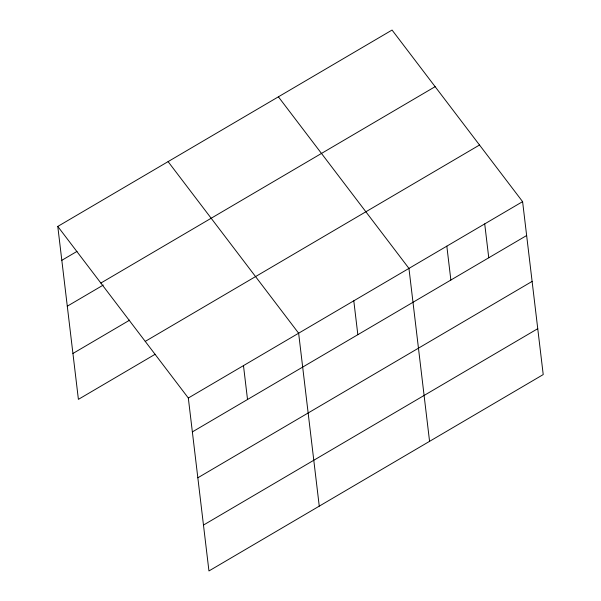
<?xml version="1.0" encoding="UTF-8"?>
<svg xmlns="http://www.w3.org/2000/svg" width="601" height="601" viewBox="0 0 601 601"><rect width="100%" height="100%" fill="white"/><g stroke="black" fill="none" stroke-linecap="round" stroke-linejoin="round"><path stroke-width="0.9" d="M57.779 226.427L392.055 30.05L522.6 201.643L543.221 374.573L208.945 570.95L188.323 398.02L57.779 226.427L78.4 399.357L155.141 354.274M61.82 260.316L77.003 251.391M100.855 283.056L435.132 86.672M67.289 306.194L103.259 285.069M72.931 353.471L129.681 320.13M145.247 341.391L479.523 145.014M188.323 398.02L522.6 201.643M192.365 431.901L526.641 235.524M197.834 477.787L532.11 281.411M203.476 525.064L537.752 328.687M278.398 96.821L408.95 268.407L429.565 441.337M168.092 161.624L298.637 333.217L319.259 506.147M484.714 223.895L488.756 257.784M446.828 246.155L450.87 280.036M353.794 300.808L357.835 334.697M243.48 365.618L247.522 399.5"/></g></svg>
